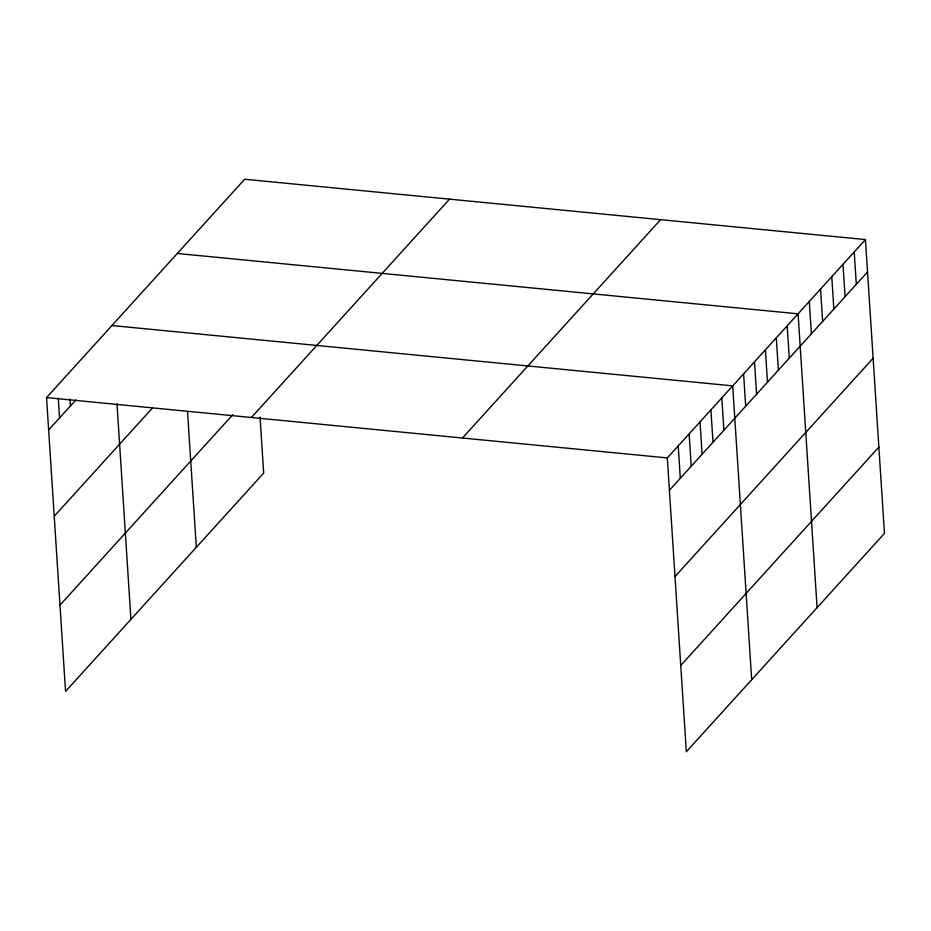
<?xml version="1.0" encoding="UTF-8"?>
<svg xmlns="http://www.w3.org/2000/svg" width="931" height="931" viewBox="0 0 931 931"><rect width="100%" height="100%" fill="white"/><g stroke="black" fill="none" stroke-linecap="round" stroke-linejoin="round"><path stroke-width="1.4" d="M260.052 416.995L263.682 473.076L65.554 691.419L46.55 397.584L244.678 179.241L865.446 239.581L884.45 533.416L686.322 751.759L667.318 457.924L865.446 239.581M48.645 429.959L75.888 399.934M54.219 516.24L152.3 408.162M59.968 605.138L232.843 414.632M251.405 417.495L449.533 199.153M462.463 438.012L660.591 219.669M669.412 490.288L867.541 271.945M674.987 576.568L873.127 358.226M680.736 665.467L878.876 447.124M177.321 253.476L798.088 313.817L817.081 607.652M111.929 325.536L732.697 385.865L751.701 679.7M46.55 397.584L667.318 457.924M854.216 251.952L856.311 284.316M842.997 264.323L845.092 296.698M831.767 276.693L833.862 309.069M820.537 289.076L822.632 321.439M809.307 301.446L811.401 333.81M787.184 325.827L789.279 358.191M776.291 337.837L778.386 370.201M765.398 349.847L767.481 382.21M754.494 361.856L756.589 394.22M743.601 373.855L745.696 406.23M721.804 397.874L723.899 430.25M710.912 409.884L713.006 442.26M700.007 421.894L702.102 454.258M689.115 433.904L691.209 466.268M678.222 445.914L680.305 478.278M187.538 411.642L196.313 547.312M117.003 403.926L130.934 619.371M69.988 398.899L70.442 405.939M58.269 398.247L59.537 417.949"/></g></svg>
